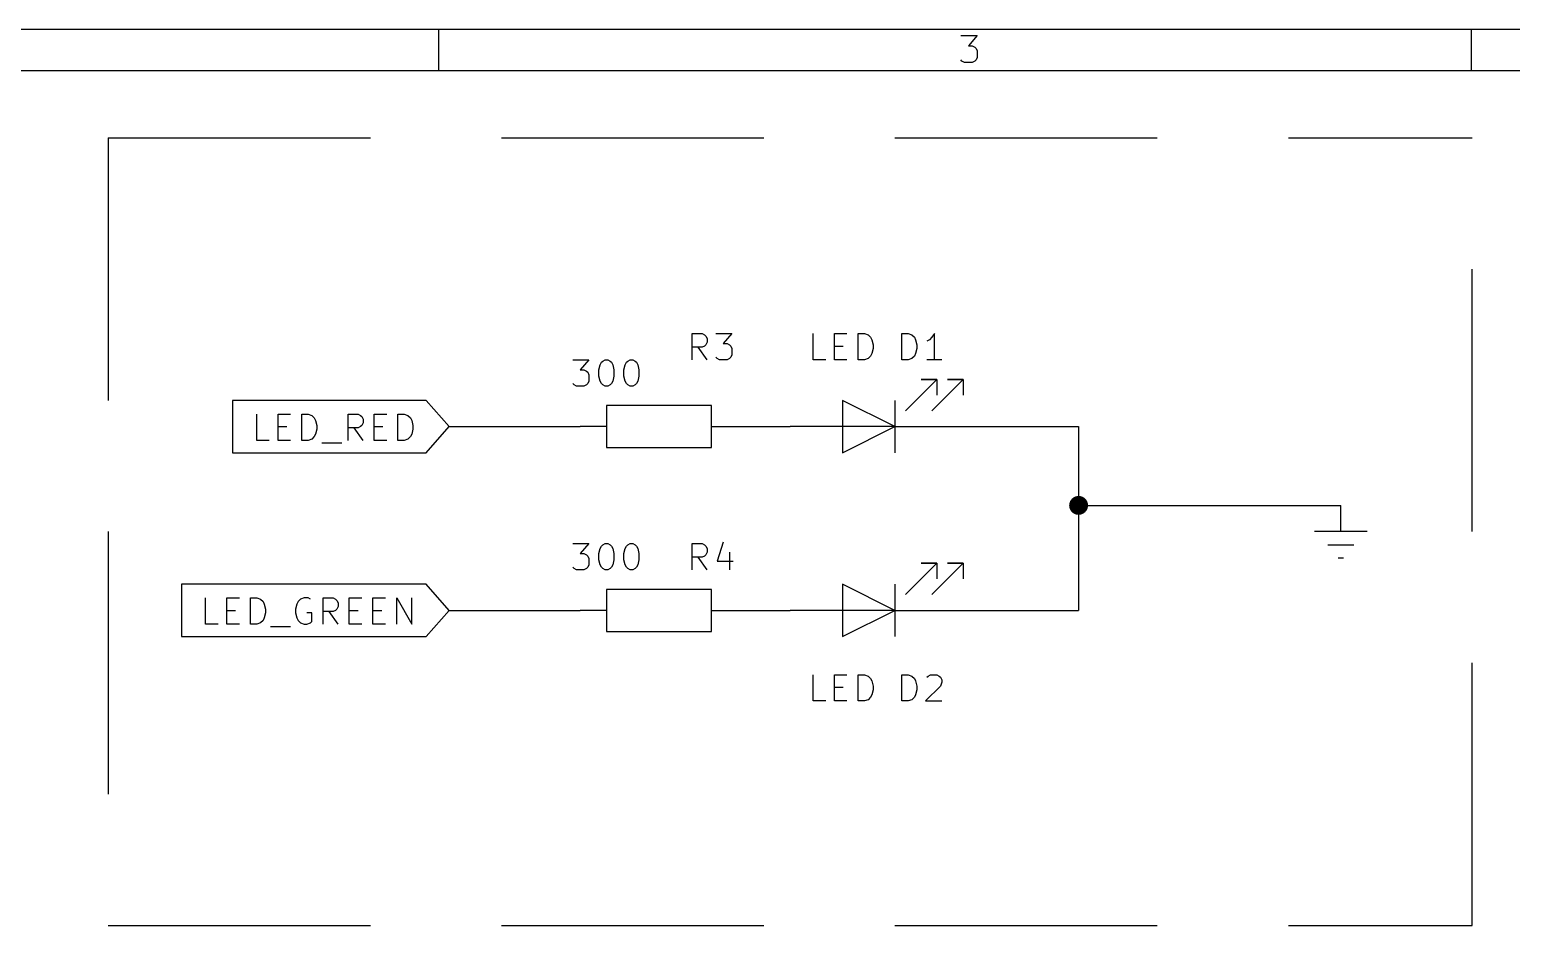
# Model space of a CAD drawing. Extents: x 0.4 to 16.1, y -11.3 to -0.4.
# Drawn here: x 3.55 to 6.375, y -2.1 to -0.394 of the extents above; entities that cross this region are included whole.
import ezdxf

# ---------------------------------------------------------------- set-up
doc = ezdxf.new("R2010")
doc.units = 0
doc.header["$MEASUREMENT"] = 0
doc.linetypes.add('DASHED', pattern=[0.75, 0.5, -0.25])
for name, color, linetype in [('BLUE3', 171, 'CONTINUOUS'), ('CYAN2', 4, 'CONTINUOUS'), ('GREEN3', 91, 'CONTINUOUS'), ('RED2', 1, 'CONTINUOUS')]:
    doc.layers.add(name, color=color, linetype=linetype)

msp = doc.modelspace()

# ---------------------------------------------------------------- linework, layer by layer
at = {"layer": 'BLUE3', "linetype": 'DASHED'}
for p, q in [((3.7, -0.6), (6.3, -0.6)), ((3.7, -0.6), (3.7, -2.1)), ((6.3, -2.1), (6.3, -0.6)), ((3.7, -2.1), (6.3, -2.1))]:
    msp.add_line(p, q, dxfattribs=at)
at = {"layer": 'CYAN2', "linetype": 'CONTINUOUS'}
for p, q in [((4.81309, -1.02262), (4.81309, -0.972618)), ((4.81309, -0.972618), (4.83214, -0.972618)), ((4.83214, -0.972618), (4.8369, -0.975)), ((4.8369, -0.975), (4.83928, -0.977378)), ((4.83928, -0.977378), (4.84166, -0.982142)), ((4.84166, -0.982142), (4.84166, -0.989283)), ((4.85833, -0.972618), (4.88928, -0.972618)), ((4.88928, -0.972618), (4.87261, -0.991665)), ((5.04404, -1.02262), (5.04404, -0.972618)), ((5.08452, -1.02262), (5.08452, -0.972618)), ((5.08452, -0.972618), (5.10833, -0.972618)), ((5.12976, -1.02262), (5.12976, -0.972618)), ((5.12976, -0.972618), (5.14166, -0.972618)), ((5.14166, -0.972618), (5.1488, -0.975)), ((5.1488, -0.975), (5.15357, -0.97976)), ((5.15357, -0.97976), (5.15594, -0.984524)), ((5.15594, -0.984524), (5.15833, -0.994047)), ((5.21309, -1.02262), (5.21309, -0.972618)), ((5.21309, -0.972618), (5.225, -0.972618)), ((5.225, -0.972618), (5.23214, -0.975)), ((5.23214, -0.975), (5.2369, -0.97976)), ((5.2369, -0.97976), (5.23928, -0.984524)), ((5.23928, -0.984524), (5.24166, -0.994047)), ((5.26547, -0.984524), (5.26071, -0.986902)), ((5.27023, -0.97976), (5.26547, -0.984524)), ((5.275, -0.972618), (5.27023, -0.97976)), ((5.275, -1.02262), (5.275, -0.972618)), ((4.83214, -0.998807), (4.81309, -0.998807)), ((4.84166, -1.02262), (4.825, -0.998807)), ((4.8369, -0.996425), (4.83214, -0.998807)), ((4.83928, -0.994047), (4.8369, -0.996425)), ((4.84166, -0.989283), (4.83928, -0.994047)), ((4.87261, -0.991665), (4.87976, -0.991665)), ((4.87976, -0.991665), (4.88452, -0.994047)), ((4.88452, -0.994047), (4.8869, -0.996425)), ((4.8869, -0.996425), (4.88928, -1.00119)), ((4.88928, -1.01309), (4.8869, -1.01785)), ((4.88928, -1.00119), (4.88928, -1.01309)), ((5.08452, -0.996425), (5.10119, -0.996425)), ((5.15357, -1.01547), (5.1488, -1.02024)), ((5.15594, -1.01071), (5.15357, -1.01547)), ((5.15833, -1.00119), (5.15594, -1.01071)), ((5.15833, -0.994047), (5.15833, -1.00119)), ((5.2369, -1.01547), (5.23214, -1.02024)), ((5.23928, -1.01071), (5.2369, -1.01547)), ((5.24166, -1.00119), (5.23928, -1.01071)), ((5.24166, -0.994047), (5.24166, -1.00119)), ((4.58571, -1.02262), (4.61667, -1.02262)), ((4.61667, -1.02262), (4.6, -1.04167)), ((4.6, -1.04167), (4.60714, -1.04167)), ((4.60714, -1.04167), (4.6119, -1.04405)), ((4.6119, -1.04405), (4.61428, -1.04643)), ((4.63571, -1.04167), (4.63809, -1.03214)), ((4.63571, -1.05357), (4.63571, -1.04167)), ((4.63809, -1.03214), (4.64047, -1.02738)), ((4.64047, -1.02738), (4.64285, -1.025)), ((4.64285, -1.025), (4.64762, -1.02262)), ((4.64762, -1.02262), (4.65238, -1.02262)), ((4.65238, -1.02262), (4.65714, -1.025)), ((4.65714, -1.025), (4.65952, -1.02738)), ((4.65952, -1.02738), (4.6619, -1.03214)), ((4.6619, -1.03214), (4.66428, -1.04167)), ((4.66428, -1.04167), (4.66428, -1.05357)), ((4.68333, -1.04167), (4.68571, -1.03214)), ((4.68333, -1.05357), (4.68333, -1.04167)), ((4.68571, -1.03214), (4.68809, -1.02738)), ((4.68809, -1.02738), (4.69047, -1.025)), ((4.69047, -1.025), (4.69524, -1.02262)), ((4.69524, -1.02262), (4.7, -1.02262)), ((4.7, -1.02262), (4.70476, -1.025)), ((4.70476, -1.025), (4.70714, -1.02738)), ((4.70714, -1.02738), (4.70952, -1.03214)), ((4.70952, -1.03214), (4.7119, -1.04167)), ((4.7119, -1.04167), (4.7119, -1.05357)), ((4.86071, -1.02024), (4.85833, -1.01785)), ((4.86547, -1.02262), (4.86071, -1.02024)), ((4.87976, -1.02262), (4.86547, -1.02262)), ((4.88452, -1.02024), (4.87976, -1.02262)), ((4.8869, -1.01785), (4.88452, -1.02024)), ((5.06785, -1.02262), (5.04404, -1.02262)), ((5.10833, -1.02262), (5.08452, -1.02262)), ((5.14166, -1.02262), (5.12976, -1.02262)), ((5.1488, -1.02024), (5.14166, -1.02262)), ((5.225, -1.02262), (5.21309, -1.02262)), ((5.23214, -1.02024), (5.225, -1.02262)), ((5.28928, -1.02262), (5.26071, -1.02262)), ((4.58809, -1.07024), (4.58571, -1.06785)), ((4.59285, -1.07262), (4.58809, -1.07024)), ((4.60714, -1.07262), (4.59285, -1.07262)), ((4.6119, -1.07024), (4.60714, -1.07262)), ((4.61428, -1.06785), (4.6119, -1.07024)), ((4.61428, -1.04643), (4.61667, -1.05119)), ((4.61667, -1.06309), (4.61428, -1.06785)), ((4.61667, -1.05119), (4.61667, -1.06309)), ((4.63809, -1.06309), (4.63571, -1.05357)), ((4.64047, -1.06785), (4.63809, -1.06309)), ((4.64285, -1.07024), (4.64047, -1.06785)), ((4.64762, -1.07262), (4.64285, -1.07024)), ((4.65238, -1.07262), (4.64762, -1.07262)), ((4.65714, -1.07024), (4.65238, -1.07262)), ((4.65952, -1.06785), (4.65714, -1.07024)), ((4.6619, -1.06309), (4.65952, -1.06785)), ((4.66428, -1.05357), (4.6619, -1.06309)), ((4.68571, -1.06309), (4.68333, -1.05357)), ((4.68809, -1.06785), (4.68571, -1.06309)), ((4.69047, -1.07024), (4.68809, -1.06785)), ((4.69524, -1.07262), (4.69047, -1.07024)), ((4.7, -1.07262), (4.69524, -1.07262)), ((4.70476, -1.07024), (4.7, -1.07262)), ((4.70714, -1.06785), (4.70476, -1.07024)), ((4.70952, -1.06309), (4.70714, -1.06785)), ((4.7119, -1.05357), (4.70952, -1.06309)), ((4.58571, -1.37262), (4.61667, -1.37262)), ((4.61667, -1.37262), (4.6, -1.39167)), ((4.63571, -1.39167), (4.63809, -1.38214)), ((4.63809, -1.38214), (4.64047, -1.37738)), ((4.64047, -1.37738), (4.64285, -1.375)), ((4.64285, -1.375), (4.64762, -1.37262)), ((4.64762, -1.37262), (4.65238, -1.37262)), ((4.65238, -1.37262), (4.65714, -1.375)), ((4.65714, -1.375), (4.65952, -1.37738)), ((4.65952, -1.37738), (4.6619, -1.38214)), ((4.6619, -1.38214), (4.66428, -1.39167)), ((4.68333, -1.39167), (4.68571, -1.38214)), ((4.68571, -1.38214), (4.68809, -1.37738)), ((4.68809, -1.37738), (4.69047, -1.375)), ((4.69047, -1.375), (4.69524, -1.37262)), ((4.69524, -1.37262), (4.7, -1.37262)), ((4.7, -1.37262), (4.70476, -1.375)), ((4.70476, -1.375), (4.70714, -1.37738)), ((4.70714, -1.37738), (4.70952, -1.38214)), ((4.70952, -1.38214), (4.7119, -1.39167)), ((4.81309, -1.42262), (4.81309, -1.37262)), ((4.81309, -1.37262), (4.83214, -1.37262)), ((4.83214, -1.37262), (4.8369, -1.375)), ((4.8369, -1.375), (4.83928, -1.37738)), ((4.83928, -1.37738), (4.84166, -1.38214)), ((4.84166, -1.38214), (4.84166, -1.38928)), ((4.87261, -1.37024), (4.86071, -1.40595)), ((4.6, -1.39167), (4.60714, -1.39167)), ((4.60714, -1.39167), (4.6119, -1.39405)), ((4.6119, -1.39405), (4.61428, -1.39643)), ((4.61428, -1.39643), (4.61667, -1.40119)), ((4.61667, -1.40119), (4.61667, -1.41309)), ((4.63571, -1.40357), (4.63571, -1.39167)), ((4.63809, -1.41309), (4.63571, -1.40357)), ((4.66428, -1.40357), (4.6619, -1.41309)), ((4.66428, -1.39167), (4.66428, -1.40357)), ((4.68333, -1.40357), (4.68333, -1.39167)), ((4.68571, -1.41309), (4.68333, -1.40357)), ((4.7119, -1.40357), (4.70952, -1.41309)), ((4.7119, -1.39167), (4.7119, -1.40357)), ((4.83214, -1.39881), (4.81309, -1.39881)), ((4.84166, -1.42262), (4.825, -1.39881)), ((4.8369, -1.39643), (4.83214, -1.39881)), ((4.83928, -1.39405), (4.8369, -1.39643)), ((4.84166, -1.38928), (4.83928, -1.39405)), ((4.86071, -1.40595), (4.89166, -1.40595)), ((4.88452, -1.38928), (4.88452, -1.42262)), ((4.58809, -1.42024), (4.58571, -1.41785)), ((4.59285, -1.42262), (4.58809, -1.42024)), ((4.60714, -1.42262), (4.59285, -1.42262)), ((4.6119, -1.42024), (4.60714, -1.42262)), ((4.61428, -1.41785), (4.6119, -1.42024)), ((4.61667, -1.41309), (4.61428, -1.41785)), ((4.64047, -1.41785), (4.63809, -1.41309)), ((4.64285, -1.42024), (4.64047, -1.41785)), ((4.64762, -1.42262), (4.64285, -1.42024)), ((4.65238, -1.42262), (4.64762, -1.42262)), ((4.65714, -1.42024), (4.65238, -1.42262)), ((4.65952, -1.41785), (4.65714, -1.42024)), ((4.6619, -1.41309), (4.65952, -1.41785)), ((4.68809, -1.41785), (4.68571, -1.41309)), ((4.69047, -1.42024), (4.68809, -1.41785)), ((4.69524, -1.42262), (4.69047, -1.42024)), ((4.7, -1.42262), (4.69524, -1.42262)), ((4.70476, -1.42024), (4.7, -1.42262)), ((4.70714, -1.41785), (4.70476, -1.42024)), ((4.70952, -1.41309), (4.70714, -1.41785)), ((5.04404, -1.67262), (5.04404, -1.62262)), ((5.08452, -1.67262), (5.08452, -1.62262)), ((5.08452, -1.62262), (5.10833, -1.62262)), ((5.12976, -1.67262), (5.12976, -1.62262)), ((5.12976, -1.62262), (5.14166, -1.62262)), ((5.14166, -1.62262), (5.1488, -1.625)), ((5.1488, -1.625), (5.15357, -1.62976)), ((5.15357, -1.62976), (5.15594, -1.63452)), ((5.15594, -1.63452), (5.15833, -1.64405)), ((5.21309, -1.67262), (5.21309, -1.62262)), ((5.21309, -1.62262), (5.225, -1.62262)), ((5.225, -1.62262), (5.23214, -1.625)), ((5.23214, -1.625), (5.2369, -1.62976)), ((5.2369, -1.62976), (5.23928, -1.63452)), ((5.23928, -1.63452), (5.24166, -1.64405)), ((5.26071, -1.62738), (5.26309, -1.625)), ((5.26309, -1.625), (5.26785, -1.62262)), ((5.26785, -1.62262), (5.27976, -1.62262)), ((5.27976, -1.62262), (5.28452, -1.625)), ((5.28452, -1.625), (5.2869, -1.62738)), ((5.2869, -1.62738), (5.28928, -1.63214)), ((5.28928, -1.6369), (5.2869, -1.64405)), ((5.28928, -1.63214), (5.28928, -1.6369)), ((5.08452, -1.64643), (5.10119, -1.64643)), ((5.15357, -1.66547), (5.1488, -1.67024)), ((5.15594, -1.66071), (5.15357, -1.66547)), ((5.15833, -1.65119), (5.15594, -1.66071)), ((5.15833, -1.64405), (5.15833, -1.65119)), ((5.2369, -1.66547), (5.23214, -1.67024)), ((5.23928, -1.66071), (5.2369, -1.66547)), ((5.24166, -1.65119), (5.23928, -1.66071)), ((5.24166, -1.64405), (5.24166, -1.65119)), ((5.2869, -1.64405), (5.25833, -1.67262)), ((5.06785, -1.67262), (5.04404, -1.67262)), ((5.10833, -1.67262), (5.08452, -1.67262)), ((5.14166, -1.67262), (5.12976, -1.67262)), ((5.1488, -1.67024), (5.14166, -1.67262)), ((5.225, -1.67262), (5.21309, -1.67262)), ((5.23214, -1.67024), (5.225, -1.67262)), ((5.25833, -1.67262), (5.28928, -1.67262))]:
    msp.add_line(p, q, dxfattribs=at)
at = {"layer": 'GREEN3', "linetype": 'CONTINUOUS'}
for p, q in [((4.35, -1.15), (4.6, -1.15)), ((4.9, -1.15), (5, -1.15)), ((5.3, -1.15), (5.55, -1.15)), ((5.55, -1.15), (5.55, -1.3)), ((5.55, -1.3), (6.05, -1.3)), ((5.55, -1.3), (5.55, -1.5)), ((4.35, -1.5), (4.6, -1.5)), ((4.9, -1.5), (5, -1.5)), ((5.3, -1.5), (5.55, -1.5))]:
    msp.add_line(p, q, dxfattribs=at)
at = {"layer": 'GREEN3', "const_width": 0.018}
msp.add_lwpolyline([(5.541, -1.3, 1), (5.559, -1.3, 1)], format="xyb", close=True, dxfattribs=at)
at = {"layer": 'RED2', "linetype": 'CONTINUOUS'}
for p, q in [((16.1413, -0.393701), (0.393701, -0.393701)), ((4.33071, -0.472441), (4.33071, -0.393701)), ((6.29921, -0.472441), (6.29921, -0.393701)), ((5.32522, -0.405039), (5.35691, -0.405039)), ((5.35691, -0.405039), (5.33985, -0.424539)), ((5.32766, -0.453783), (5.32522, -0.451346)), ((5.33985, -0.424539), (5.34716, -0.424539)), ((5.34716, -0.424539), (5.35203, -0.426976)), ((5.35203, -0.426976), (5.35447, -0.429413)), ((5.35447, -0.451346), (5.35203, -0.453783)), ((5.35447, -0.429413), (5.35691, -0.434287)), ((5.35691, -0.446472), (5.35447, -0.451346)), ((5.35691, -0.434287), (5.35691, -0.446472)), ((16.0626, -0.472441), (0.472441, -0.472441)), ((5.33254, -0.45622), (5.32766, -0.453783)), ((5.34716, -0.45622), (5.33254, -0.45622)), ((5.35203, -0.453783), (5.34716, -0.45622)), ((5.22, -1.12), (5.28, -1.06)), ((5.28, -1.06), (5.25, -1.06)), ((5.25, -1.06), (5.28, -1.06)), ((5.27, -1.12), (5.33, -1.06)), ((5.28, -1.06), (5.28, -1.09)), ((5.33, -1.06), (5.3, -1.06)), ((5.3, -1.06), (5.33, -1.06)), ((5.33, -1.06), (5.33, -1.09)), ((4.30625, -1.09998), (3.93718, -1.09998)), ((3.93718, -1.09998), (3.93718, -1.15)), ((4.35, -1.15), (4.30625, -1.09998)), ((5.1, -1.1), (5.1, -1.2)), ((5.2, -1.15), (5.1, -1.1)), ((5.2, -1.1), (5.2, -1.2)), ((3.98348, -1.17619), (3.98348, -1.12619)), ((4.02395, -1.17619), (4.02395, -1.12619)), ((4.02395, -1.12619), (4.04776, -1.12619)), ((4.06919, -1.17619), (4.06919, -1.12619)), ((4.06919, -1.12619), (4.08109, -1.12619)), ((4.08109, -1.12619), (4.08824, -1.12857)), ((4.08824, -1.12857), (4.093, -1.13333)), ((4.15729, -1.17619), (4.15729, -1.12619)), ((4.15729, -1.12619), (4.17633, -1.12619)), ((4.17633, -1.12619), (4.18109, -1.12857)), ((4.18109, -1.12857), (4.18348, -1.13095)), ((4.20729, -1.17619), (4.20729, -1.12619)), ((4.20729, -1.12619), (4.23109, -1.12619)), ((4.25252, -1.17619), (4.25252, -1.12619)), ((4.25252, -1.12619), (4.26443, -1.12619)), ((4.26443, -1.12619), (4.27157, -1.12857)), ((4.27157, -1.12857), (4.27633, -1.13333)), ((4.85, -1.11), (4.65, -1.11)), ((4.65, -1.11), (4.65, -1.19)), ((4.85, -1.19), (4.85, -1.11)), ((3.93718, -1.15), (3.93718, -1.20002)), ((4.02395, -1.15), (4.04062, -1.15)), ((4.093, -1.13333), (4.09538, -1.1381)), ((4.09538, -1.1381), (4.09776, -1.14762)), ((4.09776, -1.15476), (4.09538, -1.16429)), ((4.09776, -1.14762), (4.09776, -1.15476)), ((4.17633, -1.15238), (4.15729, -1.15238)), ((4.18586, -1.17619), (4.16919, -1.15238)), ((4.18109, -1.15), (4.17633, -1.15238)), ((4.18348, -1.14762), (4.18109, -1.15)), ((4.18348, -1.13095), (4.18586, -1.13572)), ((4.18586, -1.14286), (4.18348, -1.14762)), ((4.18586, -1.13572), (4.18586, -1.14286)), ((4.20729, -1.15), (4.22395, -1.15)), ((4.27633, -1.13333), (4.27872, -1.1381)), ((4.27872, -1.1381), (4.28109, -1.14762)), ((4.28109, -1.15476), (4.27872, -1.16429)), ((4.28109, -1.14762), (4.28109, -1.15476)), ((4.30625, -1.20002), (4.35, -1.15)), ((4.65, -1.15), (4.6, -1.15)), ((4.85, -1.15), (4.9, -1.15)), ((5.1, -1.15), (5, -1.15)), ((5.2, -1.15), (5.1, -1.15)), ((5.1, -1.2), (5.2, -1.15)), ((5.2, -1.15), (5.3, -1.15)), ((4.00729, -1.17619), (3.98348, -1.17619)), ((4.04776, -1.17619), (4.02395, -1.17619)), ((4.08109, -1.17619), (4.06919, -1.17619)), ((4.08824, -1.17381), (4.08109, -1.17619)), ((4.093, -1.16905), (4.08824, -1.17381)), ((4.09538, -1.16429), (4.093, -1.16905)), ((4.10729, -1.18095), (4.14538, -1.18095)), ((4.23109, -1.17619), (4.20729, -1.17619)), ((4.26443, -1.17619), (4.25252, -1.17619)), ((4.27157, -1.17381), (4.26443, -1.17619)), ((4.27633, -1.16905), (4.27157, -1.17381)), ((4.27872, -1.16429), (4.27633, -1.16905)), ((3.93718, -1.20002), (4.30625, -1.20002)), ((4.65, -1.19), (4.85, -1.19)), ((6.05, -1.35), (6.05, -1.3)), ((6.1, -1.35), (6, -1.35)), ((6.025, -1.375), (6.075, -1.375)), ((5.22, -1.47), (5.28, -1.41)), ((5.28, -1.41), (5.25, -1.41)), ((5.25, -1.41), (5.28, -1.41)), ((5.27, -1.47), (5.33, -1.41)), ((5.28, -1.41), (5.28, -1.44)), ((5.33, -1.41), (5.3, -1.41)), ((5.3, -1.41), (5.33, -1.41)), ((5.33, -1.41), (5.33, -1.44)), ((6.045, -1.4), (6.055, -1.4)), ((4.30625, -1.44998), (3.83956, -1.44998)), ((3.83956, -1.44998), (3.83956, -1.5)), ((4.35, -1.5), (4.30625, -1.44998)), ((4.85, -1.46), (4.65, -1.46)), ((4.65, -1.46), (4.65, -1.54)), ((4.85, -1.54), (4.85, -1.46)), ((5.1, -1.45), (5.1, -1.55)), ((5.2, -1.5), (5.1, -1.45)), ((5.2, -1.45), (5.2, -1.55)), ((3.88586, -1.52619), (3.88586, -1.47619)), ((3.92633, -1.52619), (3.92633, -1.47619)), ((3.92633, -1.47619), (3.95015, -1.47619)), ((3.97157, -1.52619), (3.97157, -1.47619)), ((3.97157, -1.47619), (3.98348, -1.47619)), ((3.98348, -1.47619), (3.99062, -1.47857)), ((3.99062, -1.47857), (3.99538, -1.48333)), ((3.99538, -1.48333), (3.99776, -1.4881)), ((3.99776, -1.4881), (4.00015, -1.49762)), ((4.05967, -1.4881), (4.05729, -1.49762)), ((4.06205, -1.48333), (4.05967, -1.4881)), ((4.06681, -1.47857), (4.06205, -1.48333)), ((4.07395, -1.47619), (4.06681, -1.47857)), ((4.08109, -1.47619), (4.07395, -1.47619)), ((4.08586, -1.47857), (4.08109, -1.47619)), ((4.10967, -1.52619), (4.10967, -1.47619)), ((4.10967, -1.47619), (4.12872, -1.47619)), ((4.12872, -1.47619), (4.13348, -1.47857)), ((4.13348, -1.47857), (4.13586, -1.48095)), ((4.13586, -1.48095), (4.13824, -1.48572)), ((4.13824, -1.49286), (4.13586, -1.49762)), ((4.13824, -1.48572), (4.13824, -1.49286)), ((4.15967, -1.52619), (4.15967, -1.47619)), ((4.15967, -1.47619), (4.18348, -1.47619)), ((4.20491, -1.52619), (4.20491, -1.47619)), ((4.20491, -1.47619), (4.22872, -1.47619)), ((4.25015, -1.52619), (4.25015, -1.47619)), ((4.25015, -1.47619), (4.27872, -1.52619)), ((4.27872, -1.52619), (4.27872, -1.47619)), ((3.83956, -1.5), (3.83956, -1.55002)), ((3.92633, -1.5), (3.943, -1.5)), ((3.99062, -1.52381), (3.98348, -1.52619)), ((3.99538, -1.51905), (3.99062, -1.52381)), ((3.99776, -1.51429), (3.99538, -1.51905)), ((4.00015, -1.50476), (3.99776, -1.51429)), ((4.00015, -1.49762), (4.00015, -1.50476)), ((4.05729, -1.49762), (4.05729, -1.50476)), ((4.05729, -1.50476), (4.05967, -1.51429)), ((4.05967, -1.51429), (4.06205, -1.51905)), ((4.06205, -1.51905), (4.06681, -1.52381)), ((4.06681, -1.52381), (4.07395, -1.52619)), ((4.08824, -1.50476), (4.07872, -1.50476)), ((4.07872, -1.52619), (4.08586, -1.52381)), ((4.08586, -1.52381), (4.08824, -1.52143)), ((4.08824, -1.52143), (4.08824, -1.50476)), ((4.12872, -1.50238), (4.10967, -1.50238)), ((4.13824, -1.52619), (4.12157, -1.50238)), ((4.13348, -1.5), (4.12872, -1.50238)), ((4.13586, -1.49762), (4.13348, -1.5)), ((4.15967, -1.5), (4.17633, -1.5)), ((4.20491, -1.5), (4.22157, -1.5)), ((4.30625, -1.55002), (4.35, -1.5)), ((4.65, -1.5), (4.6, -1.5)), ((4.85, -1.5), (4.9, -1.5)), ((5.1, -1.5), (5, -1.5)), ((5.2, -1.5), (5.1, -1.5)), ((5.1, -1.55), (5.2, -1.5)), ((5.2, -1.5), (5.3, -1.5)), ((3.83956, -1.55002), (4.30625, -1.55002)), ((3.90967, -1.52619), (3.88586, -1.52619)), ((3.95015, -1.52619), (3.92633, -1.52619)), ((3.98348, -1.52619), (3.97157, -1.52619)), ((4.00967, -1.53095), (4.04776, -1.53095)), ((4.07395, -1.52619), (4.07872, -1.52619)), ((4.18348, -1.52619), (4.15967, -1.52619)), ((4.22872, -1.52619), (4.20491, -1.52619)), ((4.65, -1.54), (4.85, -1.54))]:
    msp.add_line(p, q, dxfattribs=at)

doc.saveas('drawing.dxf')
